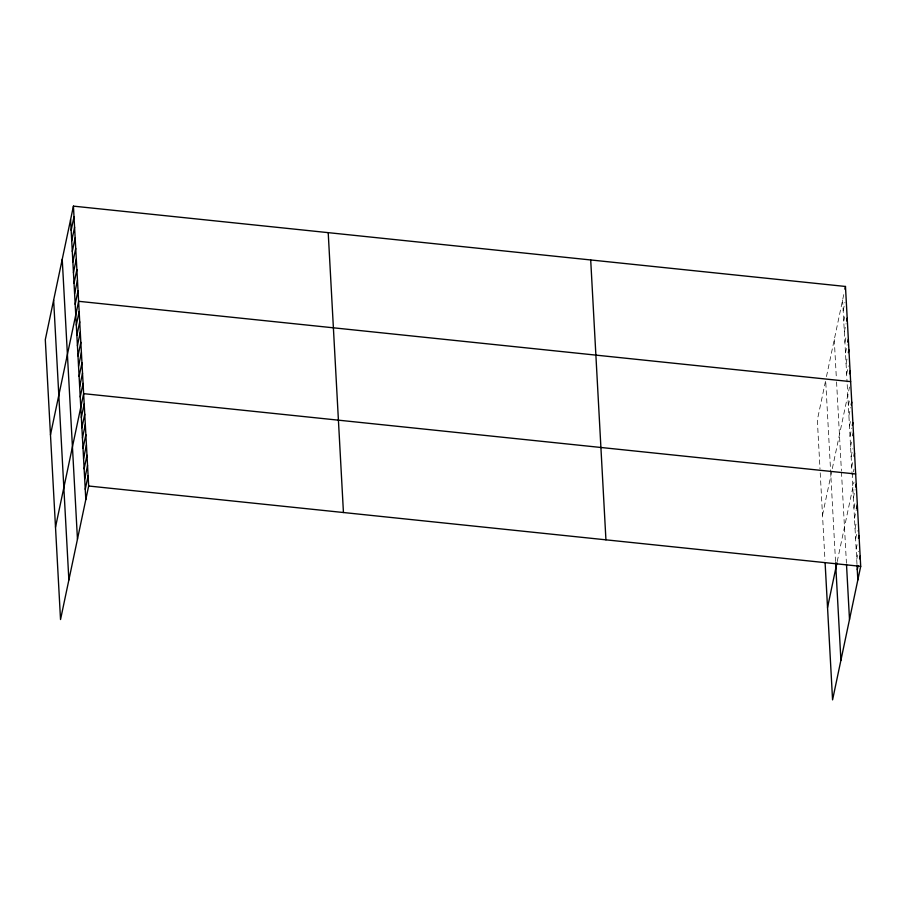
<?xml version="1.0" encoding="UTF-8"?>
<svg xmlns="http://www.w3.org/2000/svg" width="906" height="906" viewBox="0 0 906 906"><rect width="100%" height="100%" fill="white"/><g stroke="black" fill="none" stroke-linecap="round" stroke-linejoin="round"><path stroke-width="0.68" stroke-dasharray="4.53 3.4" d="M826.476 376.579L843.746 294.609M843.18 310.622L844.902 302.468M843.758 321.188L844.902 315.752M844.335 331.766L846.045 323.612M844.913 342.332L846.057 336.907M845.479 352.91L847.201 344.767M846.057 363.487L847.201 358.051M846.634 374.053L848.356 365.911M822.512 515.14L849.5 387.055M848.344 405.469L849.488 400.033M848.899 415.729L850.621 407.575M849.466 425.99L850.609 420.554M850.021 436.25L851.742 428.108M850.575 446.511L851.719 441.086M851.142 456.771L852.852 448.629M851.697 467.043L852.84 461.607M853.112 473.226L852.252 477.303L856.997 564.529M853.395 471.867L853.973 469.149M837.223 561.55L853.962 482.128M853.373 497.824L855.083 489.682M853.928 508.085L855.071 502.649M854.483 518.345L856.204 510.203M855.049 528.606L856.193 523.181M855.604 538.877L857.325 530.723M856.159 549.138L857.303 543.702M856.725 559.398L858.435 551.244M842.603 300.045L847.065 381.981M847.212 384.631L852.116 474.733M834.267 339.625L836.351 377.949M836.566 381.913L841.402 470.701M841.47 471.981L846.431 563.056M835.525 561.505L825.672 380.407L817.337 419.988L819.998 468.889M820.213 472.853L824.958 560.044"/><path stroke-width="1.36" d="M73.431 206.138L45.3 339.659L60.532 619.534L88.663 486.012L73.431 206.138L845.468 286.466L860.7 566.341L832.569 699.862L825.094 562.603M71.155 230.294L74.009 216.715M71.721 240.871L74.586 227.281M72.299 251.438L75.164 237.859M72.876 262.015L75.742 248.437M73.454 272.581L76.319 259.003M74.032 283.159L76.885 269.58M74.598 293.737L77.463 280.147M75.175 304.303L78.041 290.724M50.476 434.812L78.618 301.302L850.643 381.619M76.308 325.141L79.173 311.562M76.874 335.401L79.728 321.823M77.429 345.662L80.294 332.083M77.984 355.922L80.849 342.343M78.55 366.194L81.404 352.604M79.105 376.454L81.97 362.876M79.66 386.715L82.525 373.136M80.226 396.975L83.08 383.397M55.504 527.179L83.646 393.657L855.672 473.985M81.336 417.496L84.201 403.917M81.891 427.768L84.756 414.178M82.457 438.028L85.323 424.45M83.012 448.289L85.877 434.71M83.567 458.549L86.432 444.971M84.133 468.81L86.987 455.231M84.688 479.07L87.554 465.491M85.243 489.331L88.109 475.752M844.902 289.184L845.468 286.466M846.623 320.894L847.201 318.187M847.778 342.049L848.344 339.331M848.344 352.615L848.922 349.897M849.5 373.77L850.077 371.052M851.187 404.857L851.765 402.151M852.308 425.39L852.886 422.672M852.863 435.65L853.441 432.932M853.984 456.171L854.562 453.453M827.54 607.496L836.951 562.819M855.66 486.964L856.227 484.246M856.487 508.844L857.348 504.767M858.458 538.266L859.024 535.559M857.28 569.659L858.141 565.582M859.567 558.798L860.145 556.08M88.663 486.012L860.7 566.341M857.065 565.808L857.835 579.919M846.498 564.347L849.5 619.5M835.604 562.785L840.904 660.281M590.701 259.954L605.933 539.84M328.21 232.649L343.442 512.524M70.577 219.716L85.81 499.602M62.231 259.297L77.463 539.183M53.635 300.079L68.867 579.953"/></g></svg>
